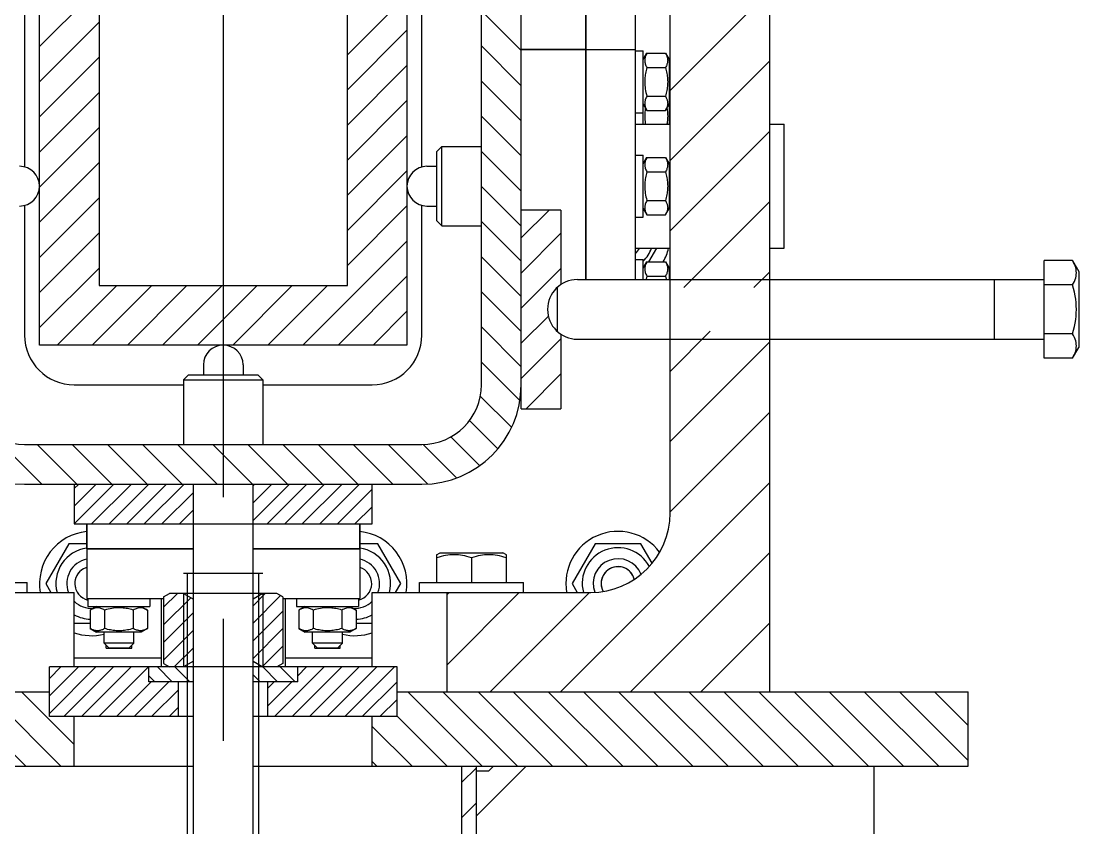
# Model space of a CAD drawing. Header units: millimetres. Extents: x 0 to 1189, y 0 to 841.
# Drawn here: x 145.03 to 187.63, y 408.07 to 440.55 of the extents above; entities that cross this region are included whole.
import ezdxf

# ---------------------------------------------------------------- set-up
doc = ezdxf.new("R2010")
doc.units = ezdxf.units.MM
doc.header["$LTSCALE"] = 65.395
for name, pattern in [('CENTER', [0.6, 0.375, -0.075, 0.075, -0.075]), ('DASHED', [0.2, 0.1, -0.1]), ('DOT', [0.2, 0.1, -0.1])]:
    doc.linetypes.add(name, pattern=pattern)
doc.layers.get('0').update_dxf_attribs({"linetype": 'CONTINUOUS'})
for name, color, linetype in [('ALL_AXIS', 7, 'CONTINUOUS'), ('ALL_CHAMFER', 7, 'CONTINUOUS'), ('ALL_ROUND', 7, 'CONTINUOUS')]:
    doc.layers.add(name, color=color, linetype=linetype)

msp = doc.modelspace()

# ---------------------------------------------------------------- linework, layer by layer
at = {"color": 7, "linetype": 'CONTINUOUS'}
for p, q in [((175.16640178, 477.54326712), (175.16640178, 413.54326712)), ((171.16640178, 420.74326712), (171.16640178, 476.48326712)), ((163.56640178, 425.90326712), (163.56640178, 465.90326712)), ((165.16637682, 424.94326712), (165.16640178, 465.90326712)), ((145.76640178, 427.50326712), (145.76640178, 464.30326712)), ((160.56640178, 464.30326712), (160.56640178, 427.50326712)), ((148.16640178, 461.90326712), (148.16640178, 429.90326712)), ((158.16640178, 429.90326712), (158.16640178, 461.90326712)), ((167.76640178, 443.74326712), (167.76640178, 430.14326712)), ((167.76640178, 439.40326712), (165.16640178, 439.40326712)), ((170.2334532, 439.25796766), (170.97935035, 439.25796766)), ((170.97935035, 439.25796766), (171.12640178, 439.00326712)), ((171.12640178, 439.00326021), (171.12640178, 436.40326712)), ((170.2126565, 438.7185291), (170.2334532, 438.68061739)), ((170.2334532, 438.68061739), (170.97935035, 438.68061739)), ((170.99797442, 438.7143759), (170.97935035, 438.68061739)), ((170.2334532, 437.52591685), (170.97935035, 437.52591685)), ((170.97935035, 436.94856658), (171.12640178, 437.20326712)), ((170.2334532, 436.94856658), (170.97935035, 436.94856658)), ((161.76640178, 432.50326712), (161.76640178, 435.30326712)), ((170.2334532, 435.05796766), (170.97935035, 435.05796766)), ((170.97935035, 435.05796766), (171.12640178, 434.80326712)), ((171.12640178, 434.80326021), (171.12640178, 433.00327404)), ((170.2126565, 434.5185291), (170.2334532, 434.48061739)), ((170.2334532, 434.48061739), (170.97935035, 434.48061739)), ((170.99797442, 434.5143759), (170.97935035, 434.48061739)), ((170.2334532, 433.32591685), (170.97935035, 433.32591685)), ((166.76637682, 432.94326712), (165.16637682, 432.94326712)), ((166.76637682, 432.94326712), (166.76637682, 429.94326712)), ((170.97935035, 432.74856658), (171.12640178, 433.00326712)), ((170.2334532, 432.74856658), (170.97935035, 432.74856658)), ((170.31041871, 430.85796766), (170.6252475, 431.40326712)), ((170.2334532, 430.85796766), (170.97935035, 430.85796766)), ((170.97935035, 430.85796766), (171.12640178, 430.60326712)), ((186.22970178, 426.98027621), (186.22970178, 430.90625804)), ((187.37971435, 430.90625804), (186.22970178, 430.90625804)), ((187.37971435, 430.90625804), (187.62970178, 430.47326712)), ((170.2126565, 430.3185291), (170.2334532, 430.28061739)), ((170.99797442, 430.3143759), (170.97935035, 430.28061739)), ((171.12640178, 430.60326021), (171.12640178, 430.14326712)), ((148.16640178, 429.90326712), (158.16640178, 429.90326712)), ((167.42970178, 430.14326712), (186.22970178, 430.14326712)), ((170.2334532, 430.28061739), (170.97935035, 430.28061739)), ((184.22970178, 427.74326712), (184.22970178, 430.14326712)), ((187.37971435, 429.92476258), (186.22970178, 429.92476258)), ((166.61385865, 429.82323879), (166.61385865, 428.06338401)), ((166.76637682, 427.94326712), (166.76637682, 424.94326712)), ((167.42970178, 427.74326712), (186.22970178, 427.74326712)), ((187.37971435, 427.96177167), (186.22970178, 427.96177167)), ((160.56640178, 427.50326712), (145.76640178, 427.50326712)), ((187.37971435, 426.98027621), (187.62970178, 427.41326712)), ((187.37971435, 426.98027621), (186.22970178, 426.98027621)), ((151.76640178, 426.30326712), (154.56640178, 426.30326712)), ((165.16637682, 424.94326712), (166.76637682, 424.94326712)), ((145.16640178, 423.50326712), (161.16640178, 423.50326712)), ((145.16640178, 421.90326712), (161.16640178, 421.90326712)), ((147.16640178, 421.90326712), (147.16640178, 420.30326712)), ((151.96640178, 372.30326712), (151.96640178, 421.90326712)), ((154.36640178, 372.30326712), (154.36640178, 421.90326712)), ((159.16640178, 420.30326712), (159.16640178, 421.90326712)), ((147.16640178, 420.30326712), (159.16640178, 420.30326712)), ((147.66640178, 419.30326712), (147.66640178, 420.30326712)), ((158.66640178, 419.30326712), (158.66640178, 420.30326712)), ((146.94264134, 419.50326712), (146.01888091, 417.90326712)), ((147.66640178, 419.50326712), (146.94264134, 419.50326712)), ((151.96640178, 419.30326712), (147.66640178, 419.30326712)), ((158.66640178, 419.30326712), (154.36640178, 419.30326712)), ((159.39016221, 419.50326712), (158.66640178, 419.50326712)), ((160.31392264, 417.90326712), (159.39016221, 419.50326712)), ((168.14264134, 419.50326712), (167.21888091, 417.90326712)), ((169.99016221, 419.50326712), (168.14264134, 419.50326712)), ((170.44267301, 418.71949543), (169.99016221, 419.50326712)), ((161.76640178, 417.94326712), (161.76640178, 419.06240574)), ((163.16640178, 418.93739513), (163.16640178, 417.94326712)), ((164.56640178, 419.06240574), (164.56640178, 417.94326712)), ((154.76640178, 418.30326712), (151.56640178, 418.30326712)), ((146.01888091, 417.90326712), (146.22672701, 417.54326712)), ((160.10607654, 417.54326712), (160.31392264, 417.90326712)), ((162.16640178, 417.54326712), (162.16640178, 413.54326712)), ((162.16640178, 417.54326712), (167.96640178, 417.54326712)), ((167.21888091, 417.90326712), (167.42672701, 417.54326712)), ((150.76640178, 417.36470306), (151.00640178, 417.50326712)), ((150.76640178, 417.36470306), (150.76640178, 414.68183119)), ((155.32640178, 417.50326712), (151.00640178, 417.50326712)), ((151.56640178, 417.50326712), (151.96640178, 417.27232702)), ((154.76640178, 417.50326712), (154.36640178, 417.27232702)), ((155.56640178, 417.36470306), (155.32640178, 417.50326712)), ((155.56640178, 417.36470306), (155.56640178, 414.68183119)), ((147.81170124, 416.8362157), (147.81170124, 416.09031855)), ((148.38905151, 416.8362157), (148.38905151, 416.09031855)), ((149.58166376, 416.8570124), (149.54375204, 416.8362157)), ((149.54375204, 416.8362157), (149.54375204, 416.09031855)), ((150.12110231, 416.8362157), (150.12110231, 416.09031855)), ((156.21170124, 416.8362157), (156.21170124, 416.09031855)), ((156.78905151, 416.8362157), (156.78905151, 416.09031855)), ((157.98166376, 416.8570124), (157.94375204, 416.8362157)), ((157.94375204, 416.8362157), (157.94375204, 416.09031855)), ((158.52110231, 416.8362157), (158.52110231, 416.09031855)), ((147.16640178, 416.30326712), (147.81170124, 416.30326712)), ((158.52110231, 416.30326712), (159.16640178, 416.30326712)), ((147.81170124, 416.09031855), (148.06640178, 415.94326712)), ((149.86639486, 415.94326712), (148.06640869, 415.94326712)), ((149.57751055, 416.07169448), (149.54375204, 416.09031855)), ((150.12110231, 416.09031855), (149.86640178, 415.94326712)), ((156.21170124, 416.09031855), (156.46640178, 415.94326712)), ((158.26639486, 415.94326712), (156.46640869, 415.94326712)), ((157.97751055, 416.07169448), (157.94375204, 416.09031855)), ((158.52110231, 416.09031855), (158.26640178, 415.94326712)), ((148.45300432, 415.30326712), (149.47979924, 415.30326712)), ((156.85300432, 415.30326712), (157.87979924, 415.30326712)), ((146.16640178, 412.54326712), (146.16640178, 414.54326712)), ((160.16640178, 414.54326712), (146.16640178, 414.54326712)), ((150.66640178, 414.90326712), (147.16640178, 414.90326712)), ((150.16640178, 413.94326712), (150.16640178, 414.54326712)), ((150.76640178, 414.68183119), (151.00640178, 414.54326712)), ((151.96640178, 414.77420723), (151.56640178, 414.54326712)), ((154.36640178, 414.77420723), (154.76640178, 414.54326712)), ((155.56640178, 414.68183119), (155.32640178, 414.54326712)), ((159.16640178, 414.90326712), (155.66640178, 414.90326712)), ((156.16640178, 413.94326712), (156.16640178, 414.54326712)), ((160.16640178, 412.54326712), (160.16640178, 414.54326712)), ((151.96640178, 413.94326712), (150.16640178, 413.94326712)), ((151.36640178, 412.54326712), (151.36640178, 413.94326712)), ((156.16640178, 413.94326712), (154.36640178, 413.94326712)), ((154.96640178, 412.54326712), (154.96640178, 413.94326712)), ((123.16640178, 413.54326712), (146.16640178, 413.54326712)), ((160.16640178, 413.54326712), (183.16640178, 413.54326712)), ((183.16640178, 410.54326712), (183.16640178, 413.54326712)), ((151.96640178, 412.54326712), (146.16640178, 412.54326712)), ((147.16640178, 410.54326712), (147.16640178, 412.54326712)), ((160.16640178, 412.54326712), (154.36640178, 412.54326712)), ((159.16640178, 410.54326712), (159.16640178, 412.54326712)), ((123.16640178, 410.54326712), (151.96640178, 410.54326712)), ((154.36640178, 410.54326712), (183.16640178, 410.54326712)), ((162.76640178, 410.54326712), (162.76640178, 211.30326712)), ((165.36640178, 410.54326712), (163.36640178, 408.54326712)), ((163.36640178, 211.30326712), (163.36640178, 410.54326712)), ((163.84640178, 410.34326712), (163.3664086, 410.34326712)), ((179.36640178, 410.54326712), (179.36640178, 407.54326712))]:
    msp.add_line(p, q, dxfattribs=at)
at = {"color": 2, "linetype": 'DOT'}
for p, q in [((148.16640178, 441.92172481), (145.76640178, 439.52172481)), ((160.56640178, 440.17958918), (158.16640178, 437.77958918)), ((148.16640178, 439.09329768), (145.76640178, 436.69329768)), ((160.56640178, 437.35116206), (158.16640178, 434.95116206)), ((148.16640178, 436.26487056), (145.76640178, 433.86487056)), ((160.56640178, 434.52273494), (158.16640178, 432.12273494)), ((148.16640178, 433.43644343), (145.76640178, 431.03644343)), ((160.56640178, 431.69430781), (156.37536109, 427.50326712)), ((148.16640178, 430.60801631), (145.76640178, 428.20801631)), ((150.29007971, 429.90326712), (147.89007971, 427.50326712)), ((153.11850684, 429.90326712), (150.71850684, 427.50326712)), ((155.94693396, 429.90326712), (153.54693396, 427.50326712)), ((160.56640178, 428.86588069), (159.20378821, 427.50326712))]:
    msp.add_line(p, q, dxfattribs=at)
at = {"color": 2, "linetype": 'DASHED'}
for p, q in [((160.56640178, 441.59380275), (158.16640178, 439.19380275)), ((148.16640178, 440.50751125), (145.76640178, 438.10751125)), ((160.56640178, 438.76537562), (158.16640178, 436.36537562)), ((148.16640178, 437.67908412), (145.76640178, 435.27908412)), ((160.56640178, 435.9369485), (158.16640178, 433.5369485)), ((148.16640178, 434.850657), (145.76640178, 432.450657)), ((160.56640178, 433.10852137), (158.16640178, 430.70852137)), ((148.16640178, 432.02222987), (145.76640178, 429.62222987)), ((148.87586615, 429.90326712), (146.47586615, 427.50326712)), ((151.70429328, 429.90326712), (149.30429328, 427.50326712)), ((154.5327204, 429.90326712), (152.1327204, 427.50326712)), ((157.36114753, 429.90326712), (154.96114753, 427.50326712)), ((160.56640178, 430.28009425), (157.78957465, 427.50326712))]:
    msp.add_line(p, q, dxfattribs=at)
at = {"color": 2, "linetype": 'CONTINUOUS'}
for p, q in [((175.16640178, 441.7601593), (171.16640178, 437.7601593)), ((163.56640178, 440.96243071), (165.16640178, 439.36243071)), ((163.56640178, 439.54821714), (165.16640178, 437.94821714)), ((175.16640178, 438.93173218), (171.16640178, 434.93173218)), ((163.56640178, 438.13400358), (165.16640178, 436.53400358)), ((163.56640178, 436.71979002), (165.16640178, 435.11979002)), ((175.16640178, 436.10330505), (171.16640178, 432.10330505)), ((163.56640178, 435.30557646), (165.16640178, 433.70557646)), ((163.56640178, 433.89136289), (165.16640178, 432.29136289)), ((175.16640178, 433.27487793), (171.71479097, 429.82326712)), ((166.29069544, 432.94326712), (165.16637682, 431.8189485)), ((163.56640178, 432.47714933), (165.16640178, 430.87714933)), ((166.76637682, 432.00473494), (165.16637682, 430.40473494)), ((163.56640178, 431.06293577), (165.16640178, 429.46293577)), ((166.76637682, 430.59052137), (165.16637682, 428.99052137)), ((175.16640178, 430.44645081), (174.54321809, 429.82326712)), ((163.56640178, 429.64872221), (165.16640178, 428.04872221)), ((166.26159378, 428.67152478), (165.16637682, 427.57630781)), ((163.56640178, 428.23450864), (165.16640178, 426.63450864)), ((166.76637682, 427.76209425), (165.16637682, 426.16209425)), ((172.78321809, 428.06326712), (171.16640178, 426.44645081)), ((175.16640178, 427.61802368), (171.16640178, 423.61802368)), ((163.56640178, 426.82029508), (165.11517723, 425.27151963)), ((166.76637682, 426.34788069), (165.36176326, 424.94326712)), ((163.51888352, 425.45359978), (164.77519278, 424.19729051)), ((175.16640178, 424.78959656), (171.16640178, 420.78959656)), ((163.08850095, 424.46976878), (164.21961563, 423.33865411)), ((143.86347383, 423.89580603), (145.85601274, 421.90326712)), ((145.6702263, 423.50326712), (147.2702263, 421.90326712)), ((147.08443986, 423.50326712), (148.68443986, 421.90326712)), ((148.49865342, 423.50326712), (150.09865342, 421.90326712)), ((149.91286699, 423.50326712), (151.51286699, 421.90326712)), ((151.32708055, 423.50326712), (152.92708055, 421.90326712)), ((152.74129411, 423.50326712), (154.34129411, 421.90326712)), ((154.15550767, 423.50326712), (155.75550767, 421.90326712)), ((155.56972124, 423.50326712), (157.16972124, 421.90326712)), ((156.9839348, 423.50326712), (158.5839348, 421.90326712)), ((158.39814836, 423.50326712), (159.99814836, 421.90326712)), ((159.81236192, 423.50326712), (161.39391432, 421.92171473)), ((161.22206231, 423.5077803), (162.5637324, 422.16611021)), ((162.33208342, 423.81197276), (163.49228505, 422.65177112)), ((147.34497293, 421.90326712), (147.16640178, 421.72469597)), ((148.05207971, 421.90326712), (147.16640178, 421.01758918)), ((148.7591865, 421.90326712), (147.16640178, 420.3104824)), ((149.46629328, 421.90326712), (147.86629328, 420.30326712)), ((150.17340006, 421.90326712), (148.57340006, 420.30326712)), ((150.88050684, 421.90326712), (149.28050684, 420.30326712)), ((151.58761362, 421.90326712), (149.98761362, 420.30326712)), ((154.41604075, 421.90326712), (154.36640178, 421.85362815)), ((155.12314753, 421.90326712), (154.36640178, 421.14652137)), ((155.83025431, 421.90326712), (154.36640178, 420.43941459)), ((156.53736109, 421.90326712), (154.93736109, 420.30326712)), ((157.24446787, 421.90326712), (155.64446787, 420.30326712)), ((157.95157465, 421.90326712), (156.35157465, 420.30326712)), ((158.65868143, 421.90326712), (157.05868143, 420.30326712)), ((175.16640178, 421.96116943), (166.74849947, 413.54326712)), ((151.96640178, 421.5749485), (150.6947204, 420.30326712)), ((159.16640178, 421.70388069), (157.76578821, 420.30326712)), ((159.16640178, 420.9967739), (158.47289499, 420.30326712)), ((151.96640178, 420.86784172), (151.40182718, 420.30326712)), ((175.16640178, 419.13274231), (169.57692659, 413.54326712)), ((151.72640178, 372.54326712), (151.72640178, 418.30326712)), ((154.60640178, 372.54326712), (154.60640178, 418.30326712)), ((162.26321809, 417.54326712), (162.16640178, 417.44645081)), ((165.09164522, 417.54326712), (162.16640178, 414.61802368)), ((167.92007234, 417.54326712), (163.92007234, 413.54326712)), ((151.32425277, 417.50326712), (150.76640178, 416.94541613)), ((151.86117319, 417.33308077), (150.76640178, 416.23830935)), ((151.56640178, 417.50326712), (151.56640178, 414.54326712)), ((154.85978668, 417.50326712), (154.36640178, 417.00988222)), ((155.47886739, 417.41524106), (154.36640178, 416.30277544)), ((154.76640178, 417.50326712), (154.76640178, 414.54326712)), ((151.96640178, 416.73120257), (150.76640178, 415.53120257)), ((155.56640178, 416.79566866), (154.36640178, 415.59566866)), ((175.16640178, 416.30431518), (172.40535372, 413.54326712)), ((151.96640178, 416.02409578), (150.76640178, 414.82409578)), ((155.56640178, 416.08856188), (154.36640178, 414.88856188)), ((148.45300432, 415.30326712), (148.45300432, 415.41666458)), ((149.47979924, 415.30326712), (149.47979924, 415.41666458)), ((155.56640178, 415.3814551), (154.74219157, 414.55724489)), ((156.85300432, 415.30326712), (156.85300432, 415.41666458)), ((157.87979924, 415.30326712), (157.87979924, 415.41666458)), ((151.96640178, 415.316989), (151.1926799, 414.54326712)), ((146.62605259, 414.54326712), (146.16640178, 414.08361631)), ((147.33315937, 414.54326712), (146.16640178, 413.37650953)), ((148.04026615, 414.54326712), (146.16640178, 412.66940275)), ((148.74737293, 414.54326712), (146.74737293, 412.54326712)), ((149.45447971, 414.54326712), (147.45447971, 412.54326712)), ((150.1615865, 414.54326712), (148.1615865, 412.54326712)), ((150.51614753, 414.54326712), (151.11614753, 413.94326712)), ((151.22325431, 414.54326712), (151.82325431, 413.94326712)), ((151.93036109, 414.54326712), (151.96640178, 414.50722644)), ((154.75878821, 414.54326712), (155.35878821, 413.94326712)), ((157.23265431, 414.54326712), (155.23265431, 412.54326712)), ((155.46589499, 414.54326712), (156.06589499, 413.94326712)), ((157.93976109, 414.54326712), (155.93976109, 412.54326712)), ((156.52554753, 414.54326712), (156.16640178, 414.18412137)), ((158.64686787, 414.54326712), (156.64686787, 412.54326712)), ((159.35397465, 414.54326712), (157.35397465, 412.54326712)), ((160.06108143, 414.54326712), (158.06108143, 412.54326712)), ((150.16640178, 414.18590609), (150.40904075, 413.94326712)), ((154.36640178, 414.22854678), (154.65168143, 413.94326712)), ((150.26869328, 413.94326712), (148.86869328, 412.54326712)), ((150.97580006, 413.94326712), (149.57580006, 412.54326712)), ((155.21844075, 413.94326712), (154.96640178, 413.69122815)), ((155.92554753, 413.94326712), (154.96640178, 412.98412137)), ((160.16640178, 413.94148069), (158.76818821, 412.54326712)), ((142.21720847, 413.54326712), (145.21720847, 410.54326712)), ((143.63142203, 413.54326712), (146.63142203, 410.54326712)), ((145.04563559, 413.54326712), (147.16640178, 411.42250094)), ((151.36640178, 413.62676206), (150.28290684, 412.54326712)), ((160.60198478, 413.54326712), (163.60198478, 410.54326712)), ((162.01619834, 413.54326712), (165.01619834, 410.54326712)), ((163.4304119, 413.54326712), (166.4304119, 410.54326712)), ((164.84462546, 413.54326712), (167.84462546, 410.54326712)), ((166.25883903, 413.54326712), (169.25883903, 410.54326712)), ((167.67305259, 413.54326712), (170.67305259, 410.54326712)), ((169.08726615, 413.54326712), (172.08726615, 410.54326712)), ((170.50147971, 413.54326712), (173.50147971, 410.54326712)), ((171.91569328, 413.54326712), (174.91569328, 410.54326712)), ((173.32990684, 413.54326712), (176.32990684, 410.54326712)), ((174.7441204, 413.54326712), (177.7441204, 410.54326712)), ((176.15833396, 413.54326712), (179.15833396, 410.54326712)), ((177.57254753, 413.54326712), (180.57254753, 410.54326712)), ((178.98676109, 413.54326712), (181.98676109, 410.54326712)), ((180.40097465, 413.54326712), (183.16640178, 410.77784)), ((181.81518821, 413.54326712), (183.16640178, 412.19205356)), ((151.36640178, 412.91965528), (150.99001362, 412.54326712)), ((160.16640178, 413.2343739), (159.47529499, 412.54326712)), ((160.16640178, 412.56463656), (162.18777122, 410.54326712)), ((159.16640178, 412.150423), (160.77355765, 410.54326712)), ((159.16640178, 410.73620944), (159.35934409, 410.54326712)), ((163.36640178, 410.48773942), (162.76640178, 409.88773942)), ((163.36640178, 409.07352586), (162.76640178, 408.47352586))]:
    msp.add_line(p, q, dxfattribs=at)
at = {"color": 7, "linetype": 'CONTINUOUS'}
for points in [[(170.2334532, 439.25796766), (170.21264401, 439.22003185), (170.1946077, 439.18287989), (170.17936365, 439.1466437), (170.16685372, 439.11092751), (170.15699183, 439.07538918), (170.14988114, 439.0399996), (170.1455881, 439.00460775), (170.14413681, 438.96923726), (170.14559698, 438.9338681), (170.14989817, 438.8984802), (170.15701593, 438.86309614), (170.16688192, 438.82756797), (170.17939046, 438.79187106), (170.19462905, 438.7556581), (170.2126565, 438.7185291)], [(170.97935035, 439.25796766), (170.99798034, 439.22419805), (171.01441145, 439.19109017), (171.02862335, 439.15874457), (171.04067701, 439.12685964), (171.05065032, 439.09518295), (171.05847226, 439.06366749), (171.06411207, 439.03218084), (171.0675269, 439.00072672), (171.06865695, 438.96926057), (171.0675223, 438.93779479), (171.06410293, 438.90634135), (171.05845927, 438.87485695), (171.05063458, 438.84334636), (171.04066032, 438.81167735), (171.02860876, 438.7798044), (171.01440077, 438.74747206), (170.99797442, 438.7143759)], [(170.2334532, 438.68061739), (170.2167278, 438.62030239), (170.20173638, 438.56096125), (170.18849027, 438.5027349), (170.17695549, 438.44520053), (170.16708433, 438.38801851), (170.15892919, 438.33108019), (170.1525099, 438.27416727), (170.14787645, 438.21726914), (170.14509249, 438.160292), (170.1441368, 438.10326712)], [(170.97935035, 438.68061739), (170.99623727, 438.61967038), (171.01132798, 438.55987473), (171.02460237, 438.50138713), (171.03612082, 438.44373753), (171.04595199, 438.38654344), (171.05405098, 438.32969898), (171.0604093, 438.27297968), (171.0649864, 438.21635882), (171.06774139, 438.15972838), (171.06866674, 438.10310776), (171.06773075, 438.04648333), (171.064965, 437.98984609), (171.06037647, 437.93321689), (171.05400726, 437.87649267), (171.04589875, 437.81965263), (171.03606018, 437.76247093), (171.02453386, 437.70483048), (171.01126197, 437.6463843), (170.99619534, 437.58669818), (170.97935035, 437.52591685)], [(170.1441368, 438.10326712), (170.14565371, 438.0317604), (170.15000373, 437.96034445), (170.15723205, 437.88909889), (170.1672031, 437.81778482), (170.1797798, 437.74641423), (170.19501176, 437.67431396), (170.21290338, 437.60073119), (170.2334532, 437.52591685)], [(170.2334532, 437.52591685), (170.21264401, 437.48798104), (170.1946077, 437.45082908), (170.17936365, 437.4145929), (170.16685372, 437.3788767), (170.15699183, 437.34333837), (170.14988114, 437.30794879), (170.1455881, 437.27255694), (170.14413681, 437.23718645), (170.14559698, 437.20181729), (170.14989817, 437.1664294), (170.15701593, 437.13104533), (170.16688192, 437.09551716), (170.17939046, 437.05982026), (170.19462905, 437.0236073), (170.2126565, 436.9864783), (170.2334532, 436.94856658)], [(170.97935035, 437.52591685), (170.9961907, 437.49553611), (171.01125635, 437.46569485), (171.02453215, 437.43646329), (171.03606356, 437.40763074), (171.04590465, 437.37903026), (171.05401443, 437.35060086), (171.06038372, 437.32222925), (171.0649711, 437.29390538), (171.06773437, 437.26557794), (171.06866675, 437.23725746), (171.06773663, 437.20893924), (171.06497624, 437.18061758), (171.06039327, 437.15230288), (171.05402962, 437.12394206), (171.04592655, 437.09552281), (171.03609353, 437.06693318), (171.02457667, 437.03812135), (171.01130722, 437.00889463), (170.99622511, 436.97901679), (170.97935035, 436.94856658)], [(170.17444279, 437.05077561), (170.16708433, 437.00814923), (170.15892919, 436.95121091), (170.1525099, 436.89429799), (170.14787645, 436.83739986), (170.14509249, 436.78042272), (170.1441368, 436.72339784)], [(170.1441368, 436.72339784), (170.14565371, 436.65189112), (170.15000373, 436.58047517), (170.15723205, 436.50922961), (170.1672031, 436.43791554), (170.17330873, 436.40326712)], [(171.03836891, 437.05078973), (171.04595199, 437.00667416), (171.05405098, 436.9498297), (171.0604093, 436.8931104), (171.0649864, 436.83648954), (171.06774139, 436.7798591), (171.06866674, 436.72323848), (171.06773075, 436.66661405), (171.064965, 436.60997681), (171.06037647, 436.55334761), (171.05400726, 436.49662339), (171.04589875, 436.43978335), (171.03961584, 436.40326712)], [(170.2334532, 435.05796766), (170.21264401, 435.02003185), (170.1946077, 434.98287989), (170.17936365, 434.9466437), (170.16685372, 434.91092751), (170.15699183, 434.87538918), (170.14988114, 434.8399996), (170.1455881, 434.80460775), (170.14413681, 434.76923726), (170.14559698, 434.7338681), (170.14989817, 434.69848021), (170.15701593, 434.66309614), (170.16688192, 434.62756797), (170.17939046, 434.59187106), (170.19462905, 434.5556581), (170.2126565, 434.5185291)], [(170.97935035, 435.05796766), (170.99798034, 435.02419805), (171.01441145, 434.99109017), (171.02862335, 434.95874457), (171.04067701, 434.92685964), (171.05065032, 434.89518295), (171.05847226, 434.86366749), (171.06411207, 434.83218084), (171.0675269, 434.80072672), (171.06865695, 434.76926057), (171.0675223, 434.73779479), (171.06410293, 434.70634135), (171.05845927, 434.67485695), (171.05063458, 434.64334636), (171.04066032, 434.61167735), (171.02860876, 434.5798044), (171.01440077, 434.54747206), (170.99797442, 434.5143759)], [(170.2334532, 434.48061739), (170.2167278, 434.42030239), (170.20173638, 434.36096125), (170.18849027, 434.3027349), (170.17695549, 434.24520053), (170.16708433, 434.18801851), (170.15892919, 434.13108019), (170.1525099, 434.07416727), (170.14787645, 434.01726914), (170.14509249, 433.960292), (170.1441368, 433.90326712)], [(170.97935035, 434.48061739), (170.99623727, 434.41967038), (171.01132798, 434.35987473), (171.02460237, 434.30138713), (171.03612082, 434.24373753), (171.04595199, 434.18654344), (171.05405098, 434.12969898), (171.0604093, 434.07297968), (171.0649864, 434.01635882), (171.06774139, 433.95972838), (171.06866674, 433.90310776), (171.06773075, 433.84648333), (171.064965, 433.78984609), (171.06037647, 433.73321689), (171.05400726, 433.67649267), (171.04589875, 433.61965263), (171.03606018, 433.56247093), (171.02453386, 433.50483048), (171.01126197, 433.4463843), (170.99619534, 433.38669818), (170.97935035, 433.32591685)], [(170.1441368, 433.90326712), (170.14565371, 433.8317604), (170.15000373, 433.76034445), (170.15723205, 433.68909889), (170.1672031, 433.61778482), (170.1797798, 433.54641423), (170.19501176, 433.47431396), (170.21290338, 433.40073119), (170.2334532, 433.32591685)], [(170.2334532, 433.32591685), (170.21264401, 433.28798104), (170.1946077, 433.25082908), (170.17936365, 433.2145929), (170.16685372, 433.1788767), (170.15699183, 433.14333837), (170.14988114, 433.10794879), (170.1455881, 433.07255694), (170.14413681, 433.03718645), (170.14559698, 433.00181729), (170.14989817, 432.9664294), (170.15701593, 432.93104533), (170.16688192, 432.89551716), (170.17939046, 432.85982026), (170.19462905, 432.8236073), (170.2126565, 432.7864783), (170.2334532, 432.74856658)], [(170.97935035, 433.32591685), (170.9961907, 433.29553611), (171.01125635, 433.26569485), (171.02453215, 433.23646329), (171.03606356, 433.20763074), (171.04590465, 433.17903026), (171.05401443, 433.15060086), (171.06038372, 433.12222925), (171.0649711, 433.09390538), (171.06773437, 433.06557794), (171.06866675, 433.03725746), (171.06773663, 433.00893924), (171.06497624, 432.98061758), (171.06039327, 432.95230288), (171.05402962, 432.92394206), (171.04592655, 432.89552281), (171.03609353, 432.86693318), (171.02457667, 432.83812135), (171.01130722, 432.80889463), (170.99622511, 432.77901679), (170.97935035, 432.74856658)], [(170.2334532, 430.85796766), (170.21264401, 430.82003185), (170.1946077, 430.78287989), (170.17936365, 430.7466437), (170.16685372, 430.71092751), (170.15699183, 430.67538918), (170.14988114, 430.6399996), (170.1455881, 430.60460775), (170.14413681, 430.56923726), (170.14559698, 430.5338681), (170.14989817, 430.49848021), (170.15701593, 430.46309614), (170.16688192, 430.42756797), (170.17939046, 430.39187106), (170.19462905, 430.3556581), (170.2126565, 430.3185291)], [(170.97935035, 430.85796766), (170.99798034, 430.82419805), (171.01441145, 430.79109017), (171.02862335, 430.75874457), (171.04067701, 430.72685964), (171.05065032, 430.69518295), (171.05847226, 430.66366749), (171.06411207, 430.63218084), (171.0675269, 430.60072672), (171.06865695, 430.56926057), (171.0675223, 430.53779479), (171.06410293, 430.50634135), (171.05845927, 430.47485695), (171.05063458, 430.44334636), (171.04066032, 430.41167735), (171.02860876, 430.3798044), (171.01440077, 430.34747206), (170.99797442, 430.3143759)], [(187.37971435, 429.92476258), (187.41958648, 429.99792092), (187.45342305, 430.06967323), (187.48122848, 430.13976353), (187.50298952, 430.20895978), (187.51876452, 430.27794196), (187.52834309, 430.34671812), (187.53151217, 430.41553071), (187.52833805, 430.48435653), (187.51874557, 430.55317557), (187.50294592, 430.62222069), (187.4811258, 430.69152388), (187.45328355, 430.76166782), (187.4194873, 430.83332005), (187.37971435, 430.90625804)], [(170.2334532, 430.28061739), (170.2167278, 430.22030239), (170.20173638, 430.16096125), (170.19771108, 430.14326712)], [(170.97935035, 430.28061739), (170.99623727, 430.21967038), (171.01132798, 430.15987473), (171.01509726, 430.14326712)], [(187.37971435, 427.96177167), (187.41967351, 428.10846504), (187.45355048, 428.25217884), (187.48133873, 428.39238784), (187.50305788, 428.53066776), (187.51879164, 428.66840292), (187.5283412, 428.80564236), (187.53151504, 428.94289937), (187.52837496, 429.08016544), (187.51885721, 429.21742595), (187.50314687, 429.35521247), (187.48143702, 429.49359234), (187.45363997, 429.6339437), (187.4197295, 429.77784218), (187.37971435, 429.92476258)], [(187.37971435, 426.98027621), (187.41959188, 427.05344491), (187.45343224, 427.12520798), (187.48124125, 427.19532315), (187.50300145, 427.26451716), (187.51875977, 427.33342454), (187.5283289, 427.40207958), (187.53151517, 427.47072758), (187.5283845, 427.53937004), (187.51887773, 427.60799766), (187.50317638, 427.67688808), (187.48147289, 427.74608621), (187.4536753, 427.81628092), (187.41975231, 427.88826406), (187.37971435, 427.96177167)], [(163.16640178, 418.93739513), (163.07474025, 418.96643726), (162.98484106, 418.99164326), (162.8969878, 419.01299778), (162.81032971, 419.03054689), (162.72414364, 419.04437543), (162.63833036, 419.0543518), (162.55253373, 419.0603832), (162.46680133, 419.06243804), (162.38108477, 419.06042222), (162.2953158, 419.05443047), (162.2095356, 419.04449766), (162.12336754, 419.03070929), (162.03672518, 419.01320454), (161.94877918, 418.99185718), (161.85856411, 418.9665774), (161.76640178, 418.93739513)], [(164.56640178, 418.93739513), (164.47435202, 418.96654469), (164.38422813, 418.99180383), (164.29635413, 419.01314351), (164.20975792, 419.03065084), (164.12359858, 419.0444514), (164.03780655, 419.05440075), (163.95201857, 419.06040798), (163.86627485, 419.06243808), (163.78051015, 419.06039437), (163.69467752, 419.05437091), (163.60883019, 419.04439935), (163.5226024, 419.03057027), (163.43587468, 419.01300957), (163.34796139, 418.99164297), (163.25804641, 418.96643412), (163.16640178, 418.93739513)], [(148.38905151, 416.8362157), (148.35111569, 416.85702489), (148.31396373, 416.8750612), (148.27772755, 416.89030525), (148.24201135, 416.90281518), (148.20647302, 416.91267707), (148.17108345, 416.91978776), (148.1356916, 416.9240808), (148.1003211, 416.92553209), (148.06495195, 416.92407192), (148.02956405, 416.91977073), (147.99417998, 416.91265297), (147.95865181, 416.90278698), (147.92295491, 416.89027844), (147.88674195, 416.87503985), (147.84961295, 416.8570124), (147.81170124, 416.8362157)], [(148.96640178, 416.9255321), (148.89489506, 416.92401519), (148.8234791, 416.91966517), (148.75223355, 416.91243685), (148.68091947, 416.9024658), (148.60954889, 416.8898891), (148.53744861, 416.87465714), (148.46386584, 416.85676551), (148.38905151, 416.8362157)], [(149.54375204, 416.8362157), (149.48343704, 416.8529411), (149.4240959, 416.86793252), (149.36586955, 416.88117863), (149.30833519, 416.89271341), (149.25115316, 416.90258457), (149.19421484, 416.9107397), (149.13730192, 416.91715899), (149.08040379, 416.92179245), (149.02342666, 416.92457641), (148.96640178, 416.9255321)], [(150.12110231, 416.8362157), (150.0831665, 416.85702489), (150.04601454, 416.8750612), (150.00977836, 416.89030525), (149.97406216, 416.90281518), (149.93852383, 416.91267707), (149.90313425, 416.91978776), (149.8677424, 416.9240808), (149.83237191, 416.92553209), (149.79700275, 416.92407192), (149.76161486, 416.91977073), (149.72623079, 416.91265297), (149.69070262, 416.90278698), (149.65500572, 416.89027844), (149.61879276, 416.87503985), (149.58166376, 416.8570124)], [(156.78905151, 416.8362157), (156.75111569, 416.85702489), (156.71396373, 416.8750612), (156.67772755, 416.89030525), (156.64201135, 416.90281518), (156.60647302, 416.91267707), (156.57108345, 416.91978776), (156.5356916, 416.9240808), (156.5003211, 416.92553209), (156.46495195, 416.92407192), (156.42956405, 416.91977073), (156.39417998, 416.91265297), (156.35865181, 416.90278698), (156.32295491, 416.89027844), (156.28674195, 416.87503985), (156.24961295, 416.8570124), (156.21170124, 416.8362157)], [(157.36640178, 416.9255321), (157.29489506, 416.92401519), (157.2234791, 416.91966517), (157.15223355, 416.91243685), (157.08091947, 416.9024658), (157.00954889, 416.8898891), (156.93744861, 416.87465714), (156.86386584, 416.85676551), (156.78905151, 416.8362157)], [(157.94375204, 416.8362157), (157.88343704, 416.8529411), (157.8240959, 416.86793252), (157.76586955, 416.88117863), (157.70833519, 416.89271341), (157.65115316, 416.90258457), (157.59421484, 416.9107397), (157.53730192, 416.91715899), (157.48040379, 416.92179245), (157.42342666, 416.92457641), (157.36640178, 416.9255321)], [(158.52110231, 416.8362157), (158.4831665, 416.85702489), (158.44601454, 416.8750612), (158.40977836, 416.89030525), (158.37406216, 416.90281518), (158.33852383, 416.91267707), (158.30313425, 416.91978776), (158.2677424, 416.9240808), (158.23237191, 416.92553209), (158.19700275, 416.92407192), (158.16161486, 416.91977073), (158.12623079, 416.91265297), (158.09070262, 416.90278698), (158.05500572, 416.89027844), (158.01879276, 416.87503985), (157.98166376, 416.8570124)], [(148.38905151, 416.09031855), (148.35867077, 416.0734782), (148.3288295, 416.05841255), (148.29959794, 416.04513675), (148.27076539, 416.03360534), (148.24216492, 416.02376424), (148.21373552, 416.01565447), (148.1853639, 416.00928518), (148.15704003, 416.0046978), (148.1287126, 416.00193453), (148.10039211, 416.00100215), (148.0720739, 416.00193227), (148.04375223, 416.00469266), (148.01543753, 416.00927562), (147.98707671, 416.01563928), (147.95865746, 416.02374235), (147.93006783, 416.03357537), (147.901256, 416.04509223), (147.87202928, 416.05836168), (147.84215145, 416.07344379), (147.81170124, 416.09031855)], [(149.54375204, 416.09031855), (149.48280503, 416.07343163), (149.42300939, 416.05834091), (149.36452178, 416.04506653), (149.30687218, 416.03354807), (149.2496781, 416.02371691), (149.19283364, 416.01561792), (149.13611434, 416.0092596), (149.07949347, 416.0046825), (149.02286304, 416.0019275), (148.96624241, 416.00100216), (148.90961798, 416.00193815), (148.85298075, 416.0047039), (148.79635154, 416.00929243), (148.73962733, 416.01566164), (148.68278728, 416.02377015), (148.62560559, 416.03360872), (148.56796513, 416.04513504), (148.50951896, 416.05840693), (148.44983283, 416.07347356), (148.38905151, 416.09031855)], [(150.12110231, 416.09031855), (150.0873327, 416.07168856), (150.05422482, 416.05525745), (150.02187922, 416.04104555), (149.98999429, 416.02899189), (149.95831761, 416.01901858), (149.92680214, 416.01119664), (149.8953155, 416.00555683), (149.86386137, 416.00214199), (149.83239523, 416.00101194), (149.80092944, 416.0021466), (149.769476, 416.00556597), (149.7379916, 416.01120963), (149.70648101, 416.01903432), (149.674812, 416.02900857), (149.64293905, 416.04106014), (149.61060672, 416.05526813), (149.57751055, 416.07169448)], [(156.78905151, 416.09031855), (156.75867077, 416.0734782), (156.7288295, 416.05841255), (156.69959794, 416.04513675), (156.67076539, 416.03360534), (156.64216492, 416.02376424), (156.61373552, 416.01565447), (156.5853639, 416.00928518), (156.55704003, 416.0046978), (156.5287126, 416.00193453), (156.50039211, 416.00100215), (156.4720739, 416.00193227), (156.44375223, 416.00469266), (156.41543753, 416.00927562), (156.38707671, 416.01563928), (156.35865746, 416.02374235), (156.33006783, 416.03357537), (156.301256, 416.04509223), (156.27202928, 416.05836168), (156.24215145, 416.07344379), (156.21170124, 416.09031855)], [(157.94375204, 416.09031855), (157.88280503, 416.07343163), (157.82300939, 416.05834091), (157.76452178, 416.04506653), (157.70687218, 416.03354807), (157.6496781, 416.02371691), (157.59283364, 416.01561792), (157.53611434, 416.0092596), (157.47949347, 416.0046825), (157.42286304, 416.0019275), (157.36624241, 416.00100216), (157.30961798, 416.00193815), (157.25298075, 416.0047039), (157.19635154, 416.00929243), (157.13962733, 416.01566164), (157.08278728, 416.02377015), (157.02560559, 416.03360872), (156.96796513, 416.04513504), (156.90951896, 416.05840693), (156.84983283, 416.07347356), (156.78905151, 416.09031855)], [(158.52110231, 416.09031855), (158.4873327, 416.07168856), (158.45422482, 416.05525745), (158.42187922, 416.04104555), (158.38999429, 416.02899189), (158.35831761, 416.01901858), (158.32680214, 416.01119664), (158.2953155, 416.00555683), (158.26386137, 416.00214199), (158.23239523, 416.00101194), (158.20092944, 416.0021466), (158.169476, 416.00556597), (158.1379916, 416.01120963), (158.10648101, 416.01903432), (158.074812, 416.02900857), (158.04293905, 416.04106014), (158.01060672, 416.05526813), (157.97751055, 416.07169448)]]:
    msp.add_lwpolyline(points, dxfattribs=at)
for centre, radius, start, end in [((169.06640178, 431.90326712), 1.44, 315.132713525, 339.673205048), ((167.42970178, 428.94326712), 1.2, 90, 270), ((145.16640178, 425.90326712), 4, 180, 270), ((145.16640178, 425.90326712), 2.4, 180, 270), ((161.16640178, 425.90326712), 4, 270, 360), ((161.16640178, 425.90326712), 2.4, 270, 360), ((167.96640178, 420.74326712), 3.2, 270, 360), ((147.86640178, 417.90326712), 1.44, 97.985983132, 194.482031442), ((158.46640178, 417.90326712), 1.44, 345.519340034, 82.010079532), ((169.06640178, 417.90326712), 1.44, 28.6398238, 194.482031442), ((147.86640178, 417.90326712), 1.44, 240.897034949, 267.821153828), ((158.46640178, 417.90326712), 1.44, 272.179550718, 299.096196567)]:
    msp.add_arc(centre, radius, start, end, dxfattribs=at)
at = {"color": 2, "linetype": 'CONTINUOUS'}
for centre, start, end in [((147.86640178, 417.90326712), 107.107370218, 195), ((158.46640178, 417.90326712), 282.746077793, 72.893583876), ((169.06640178, 417.90326712), 14.497494545, 195), ((147.86640178, 417.90326712), 255, 257.256262669)]:
    msp.add_arc(centre, 0.68, start, end, dxfattribs=at)
at = {"layer": 'ALL_AXIS', "color": 7, "linetype": 'CENTER'}
msp.add_line((153.16640178, 445.90326712), (153.16640178, 202.49682199), dxfattribs=at)
at = {"layer": 'ALL_AXIS', "color": 7, "linetype": 'CONTINUOUS'}
for p, q in [((167.76640178, 430.14326712), (167.76640178, 443.74326712)), ((169.76640178, 430.14326712), (169.76640178, 443.74326712)), ((165.16640178, 439.40326712), (169.76640178, 439.40326712)), ((169.76640178, 439.35326712), (170.08640178, 439.35326712)), ((170.08640178, 436.40326712), (170.08640178, 439.35326522)), ((170.08640178, 439.00326712), (170.2334532, 439.25796766)), ((171.16640178, 438.70326712), (171.12640178, 438.70326712)), ((170.08640178, 437.20326712), (170.2334532, 436.94856658)), ((171.16640178, 437.50326712), (171.12640178, 437.50326712)), ((171.16640178, 437.32339784), (171.12640178, 437.32339784)), ((169.76640178, 436.85326712), (170.08640178, 436.85326712)), ((169.76640178, 436.40326712), (171.16640178, 436.40326712)), ((175.16640178, 436.40326712), (175.76640178, 436.40326712)), ((175.76640178, 431.40326712), (175.76640178, 436.40326712)), ((161.96640178, 435.50326712), (163.56640178, 435.50326712)), ((169.76640178, 435.15326712), (170.08640178, 435.15326712)), ((170.08640178, 432.65326902), (170.08640178, 435.15326522)), ((170.08640178, 434.80326712), (170.2334532, 435.05796766)), ((161.36640178, 434.70326712), (161.76640178, 434.70326712)), ((171.16640178, 434.50326712), (171.12640178, 434.50326712)), ((171.16640178, 433.30326712), (171.12640178, 433.30326712)), ((161.36640178, 433.10326712), (161.76640178, 433.10326712)), ((170.08640178, 433.00326712), (170.2334532, 432.74856658)), ((169.76640178, 432.65326712), (170.08640178, 432.65326712)), ((161.96640178, 432.30326712), (163.56640178, 432.30326712)), ((169.76640178, 431.40326712), (171.16640178, 431.40326712)), ((175.16640178, 431.40326712), (175.76640178, 431.40326712)), ((169.76640178, 430.95326712), (170.08640178, 430.95326712)), ((170.08640178, 430.14326712), (170.08640178, 430.95326522)), ((170.08640178, 430.60326712), (170.2334532, 430.85796766)), ((187.37971435, 430.90625804), (187.62970178, 430.47326712)), ((171.16640178, 430.30326712), (171.12640178, 430.30326712)), ((187.62970178, 430.47326712), (187.62970178, 427.41326712)), ((167.42970178, 430.14326712), (186.22970178, 430.14326712)), ((167.42970178, 427.74326712), (186.22970178, 427.74326712)), ((187.37971435, 426.98027621), (187.62970178, 427.41326712)), ((152.36640178, 426.70326712), (152.36640178, 426.30326712)), ((153.96640178, 426.70326712), (153.96640178, 426.30326712)), ((151.56640178, 426.10326712), (151.56640178, 423.50326712)), ((154.76640178, 426.10326712), (154.76640178, 423.50326712)), ((151.96640178, 420.30326712), (151.96640178, 421.90326712)), ((154.36640178, 420.30326712), (154.36640178, 421.90326712)), ((147.66640178, 420.30326712), (147.66640178, 417.30326712)), ((158.66640178, 420.30326712), (158.66640178, 417.30326712)), ((147.66640178, 419.30326712), (151.96640178, 419.30326712)), ((154.36640178, 419.30326712), (158.66640178, 419.30326712)), ((161.76184629, 419.05980797), (161.90640178, 419.14326712)), ((161.90643612, 419.14326712), (164.42636743, 419.14326712)), ((164.57095726, 419.05980797), (164.42640178, 419.14326712)), ((141.06640178, 417.94326712), (145.26640178, 417.94326712)), ((145.26640178, 417.54326712), (145.26640178, 417.94326712)), ((161.06640178, 417.54326712), (161.06640178, 417.94326712)), ((161.06640497, 417.94326712), (165.26639858, 417.94326712)), ((165.26640178, 417.54326712), (165.26640178, 417.94326712)), ((147.66640178, 417.30326712), (150.76640178, 417.30326712)), ((147.71640178, 417.30326712), (147.71640178, 416.98326712)), ((150.21640178, 417.30326712), (150.21640178, 416.98326712)), ((150.66640178, 417.30326712), (150.66640178, 414.54326712)), ((155.56640178, 417.30326712), (158.66640178, 417.30326712)), ((155.66640178, 417.30326712), (155.66640178, 414.54326712)), ((156.11640178, 417.30326712), (156.11640178, 416.98326712)), ((158.61640178, 417.30326712), (158.61640178, 416.98326712)), ((147.71640368, 416.98326712), (150.21639988, 416.98326712)), ((148.06640178, 416.98326712), (147.81170124, 416.8362157)), ((149.86640178, 416.98326712), (150.12110231, 416.8362157)), ((156.11640368, 416.98326712), (158.61639988, 416.98326712)), ((156.46640178, 416.98326712), (156.21170124, 416.8362157)), ((158.26640178, 416.98326712), (158.52110231, 416.8362157)), ((148.36640178, 415.50326712), (148.36640178, 415.94326712)), ((149.56640178, 415.50326712), (149.56640178, 415.94326712)), ((156.76640178, 415.50326712), (156.76640178, 415.94326712)), ((157.96640178, 415.50326712), (157.96640178, 415.94326712))]:
    msp.add_line(p, q, dxfattribs=at)
for centre, radius, start, end in [((144.96640178, 433.90326712), 0.8, 270, 90), ((161.36640178, 433.90326712), 0.8, 90, 270), ((169.06640178, 431.90326712), 2.1, 330.140697456, 346.223188414), ((153.16640178, 426.70326712), 0.8, 0, 180), ((147.86640178, 417.90326712), 2.1, 95.465347095, 189.871908233), ((158.46640178, 417.90326712), 2.1, 350.128091767, 84.534652905), ((169.06640178, 417.90326712), 2.1, 36.940596976, 189.871908233), ((147.86640178, 417.90326712), 2.1, 250.523144333, 283.778006686), ((158.46640178, 417.90326712), 2.1, 256.221993314, 289.476855667)]:
    msp.add_arc(centre, radius, start, end, dxfattribs=at)
at = {"layer": 'ALL_CHAMFER', "color": 7, "linetype": 'CONTINUOUS'}
for p, q in [((171.16640178, 438.70326712), (171.12640178, 438.70326712)), ((171.16640178, 437.50326712), (171.12640178, 437.50326712)), ((171.16640178, 437.32339784), (171.12640178, 437.32339784)), ((161.76640178, 435.30326712), (161.96640178, 435.50326712)), ((161.96640178, 432.30326712), (161.96640178, 435.50326712)), ((161.76640178, 432.50330528), (161.76640178, 435.30322896)), ((171.16640178, 434.50326712), (171.12640178, 434.50326712)), ((171.16640178, 433.30326712), (171.12640178, 433.30326712)), ((161.76640178, 432.50326712), (161.96640178, 432.30326712)), ((171.16640178, 430.30326712), (171.12640178, 430.30326712)), ((151.76640178, 426.30326712), (151.56640178, 426.10326712)), ((151.56640178, 426.10326712), (154.76640178, 426.10326712)), ((151.76643994, 426.30326712), (154.56636362, 426.30326712)), ((154.56640178, 426.30326712), (154.76640178, 426.10326712)), ((148.36640178, 415.50326712), (148.36640178, 415.94326712)), ((149.56640178, 415.50326712), (149.56640178, 415.94326712)), ((156.76640178, 415.50326712), (156.76640178, 415.94326712)), ((157.96640178, 415.50326712), (157.96640178, 415.94326712)), ((148.56640178, 415.30326712), (148.36640178, 415.50326712)), ((149.56640178, 415.50326712), (148.36640178, 415.50326712)), ((149.36640178, 415.30326712), (149.56640178, 415.50326712)), ((156.96640178, 415.30326712), (156.76640178, 415.50326712)), ((157.96640178, 415.50326712), (156.76640178, 415.50326712)), ((157.76640178, 415.30326712), (157.96640178, 415.50326712)), ((149.36640178, 415.30326712), (148.56640178, 415.30326712)), ((157.76640178, 415.30326712), (156.96640178, 415.30326712)), ((163.84634768, 410.34326712), (163.36640178, 410.34326712)), ((163.84640178, 410.34326712), (164.04640178, 410.54326712))]:
    msp.add_line(p, q, dxfattribs=at)
for centre, radius, start, end in [((169.06640178, 431.90326712), 1, 314.453622328, 329.955196654), ((147.86640178, 417.90326712), 1, 101.547608929, 201.129870152), ((158.46640178, 417.90326712), 1, 338.870129848, 78.452391071), ((169.06640178, 417.90326712), 1, 21.614625189, 200.547577833), ((147.86640178, 417.90326712), 0.68, 107.124944404, 257.242736821), ((158.46640178, 417.90326712), 0.68, 282.757263179, 72.875055596), ((169.06640178, 417.90326712), 0.68, 14.491522102, 207.703590953), ((147.86640178, 417.90326712), 1, 225.546377672, 273.90749802), ((158.46640178, 417.90326712), 1, 266.09250198, 314.453622328)]:
    msp.add_arc(centre, radius, start, end, dxfattribs=at)
at = {"layer": 'ALL_ROUND', "color": 7, "linetype": 'CONTINUOUS'}
for p, q in [((145.16640178, 457.12896235), (145.16640178, 434.67757189)), ((161.16640178, 434.67757189), (161.16640178, 457.12896235)), ((145.16640178, 433.12896235), (145.16640178, 427.90326712)), ((161.16640178, 427.90326712), (161.16640178, 433.12896235)), ((147.16640178, 425.90326712), (151.56640178, 425.90326712)), ((154.76640178, 425.90326712), (159.16640178, 425.90326712)), ((144.16640178, 417.54326712), (147.16640178, 417.54326712)), ((147.16640178, 414.54326712), (147.16640178, 417.54326712)), ((159.16640178, 414.54326712), (159.16640178, 417.54326712)), ((159.16640178, 417.54326712), (162.16640178, 417.54326712))]:
    msp.add_line(p, q, dxfattribs=at)
for centre, start, end in [((147.16640178, 427.90326712), 180, 270), ((159.16640178, 427.90326712), 270, 360)]:
    msp.add_arc(centre, 2, start, end, dxfattribs=at)

doc.saveas('drawing.dxf')
